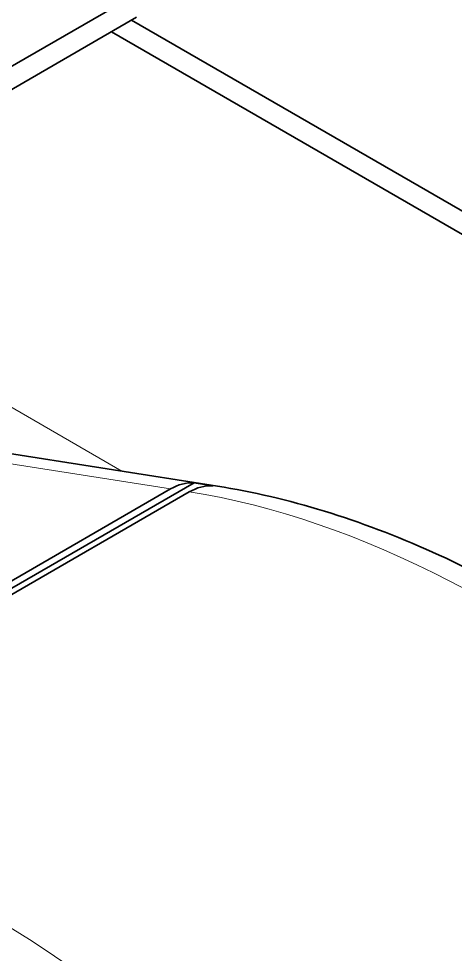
# Model space of a CAD drawing. Header units: millimetres. Extents: x 200 to 5740, y 200 to 4000.
# Drawn here: x 5621.9 to 5652.7, y 2996 to 3062.1 of the extents above; entities that cross this region are included whole.
import ezdxf

# ---------------------------------------------------------------- set-up
doc = ezdxf.new("R2010")
doc.units = ezdxf.units.MM
doc.header["$LTSCALE"] = 20
doc.layers.add('可見 (ISO)', color=7, linetype='Continuous', lineweight=35)
doc.layers.add('窄部可見 (ISO)', color=7, linetype='Continuous', lineweight=18)

msp = doc.modelspace()

# ---------------------------------------------------------------- linework, layer by layer
at = {"layer": '可見 (ISO)'}
for p, q in [((5630.19, 3063.807), (5227.14, 2831.105)), ((5227.14, 2829.472), (5630.19, 3062.174)), ((5734.842, 3001.345), (5629.837, 3061.97)), ((5733.428, 3000.528), (5628.423, 3061.153)), ((5607.632, 3033.489), (5635.909, 3029.047)), ((5615.038, 3018.191), (5634.257, 3029.287)), ((5634.257, 3029.287), (5635.586, 3029.079)), ((5597.154, 3007.413), (5633.924, 3028.642)), ((5614.917, 3018.645), (5632.595, 3028.851))]:
    msp.add_line(p, q, dxfattribs=at)
for centre in [(5633.804, 3024.317), (5635.133, 3024.108)]:
    msp.add_ellipse(centre, major_axis=(0.776, 4.939), ratio=0.739997, start_param=0.08768, end_param=0.538706, dxfattribs=at)
msp.add_open_spline([(5635.909, 3029.047), (5638.406, 3028.655), (5640.931, 3028.064), (5646.009, 3026.503), (5648.561, 3025.534), (5653.665, 3023.241), (5656.217, 3021.917), (5661.292, 3018.935), (5663.815, 3017.278), (5668.803, 3013.655), (5671.269, 3011.69), (5673.691, 3009.585)], degree=3, knots=[1.2217305, 1.2217305, 1.2217305, 1.2217305, 1.3410349, 1.3410349, 1.4603394, 1.4603394, 1.5796438, 1.5796438, 1.6989483, 1.6989483, 1.8182527, 1.8182527, 1.8182527, 1.8182527], dxfattribs=at)
at = {"layer": '窄部可見 (ISO)'}
for p, q in [((5601.906, 3045.844), (5629.163, 3030.107)), ((5605.647, 3033.084), (5632.595, 3028.851))]:
    msp.add_line(p, q, dxfattribs=at)
for centre, major_axis, ratio, start_param, end_param in [((5655.69, 2947.023), (45, -77.942), 0.57735, 2.112118, 2.70526), ((5635.133, 3024.108), (0.776, 4.939), 0.739997, 0, 0.08768), ((5618.92, 2925.794), (-45, 77.942), 0.57735, 5.253711, 5.846853), ((5615.385, 2923.752), (42.5, -73.612), 0.57735, 2.107296, 2.70526)]:
    msp.add_ellipse(centre, major_axis=major_axis, ratio=ratio, start_param=start_param, end_param=end_param, dxfattribs=at)

doc.saveas('drawing.dxf')
